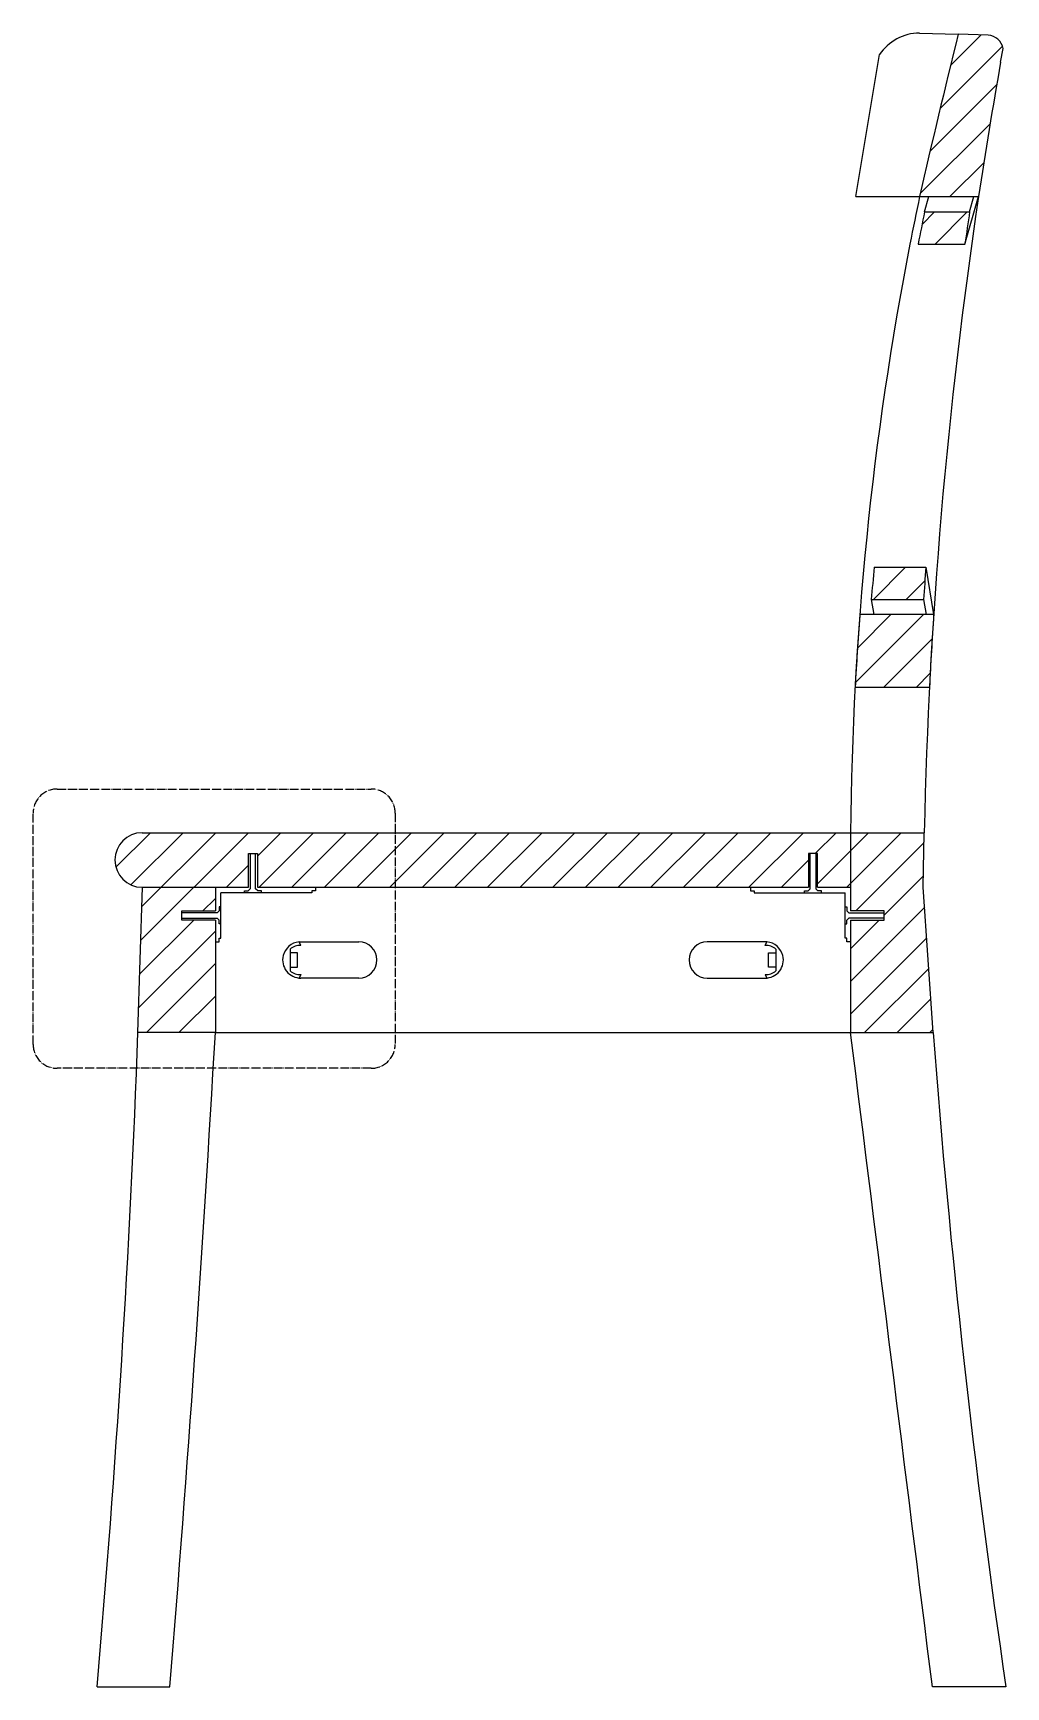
# Model space of a CAD drawing. Header units: millimetres. Extents: x 23410 to 35283, y 8513 to 12646.
# Drawn here: x 34748 to 35283, y 10312 to 11222 of the extents above; entities that cross this region are included whole.
import ezdxf

# ---------------------------------------------------------------- set-up
doc = ezdxf.new("R2010")
doc.units = ezdxf.units.MM
doc.linetypes.add('ACAD_ISO04W100', pattern=[30, 24, -3, 0, -3])
for name, color, linetype in [('IF-DETL', 4, 'Continuous'), ('IF-FURN', 7, 'Continuous'), ('Layer1', 1, 'Continuous'), ('Layer2', 8, 'Continuous'), ('linee sezione', 3, 'ACAD_ISO04W100')]:
    doc.layers.add(name, color=color, linetype=linetype)

msp = doc.modelspace()

# ---------------------------------------------------------------- hatches: boundary and pattern name
at = {"layer": 'IF-DETL'}
h = msp.add_hatch(dxfattribs=at)
h.set_pattern_fill('ANSI31', color=256, scale=4)
h.paths.add_polyline_path([(35280.47, 11205.55), (35281.82, 11213.04, 0.370469), (35272.58, 11220.5), (35257.17, 11220.95, 0.005489), (35235.88, 11131.57), (35268.33, 11131.57, -0.006798)])
h.paths.add_polyline_path([(35243.62, 10901.57), (35202.99, 10901.57, 0.005673), (35200.39, 10861.57), (35241.3, 10861.57, -0.003633)])
h = msp.add_hatch(dxfattribs=at)
h.set_pattern_fill('ANSI31', color=256, scale=4)
h.paths.add_polyline_path([(35263.39, 11123.2), (35238.64, 11123.2, 0.002554), (35235.1, 11105.51), (35260.85, 11105.51, -0.00162)])
h.paths.add_polyline_path([(35238.06, 10909.94, -0.001608), (35239.33, 10927.63), (35210.85, 10927.63, 0.002513), (35209.33, 10909.94)])

# ---------------------------------------------------------------- linework, layer by layer
at = {"layer": 'IF-DETL', "linetype": 'Continuous'}
for p, q in [((34793.73, 10762.57), (34812.73, 10781.57)), ((34802.02, 10752.89), (34830.69, 10781.57)), ((34807.46, 10722.42), (34866.61, 10781.57)), ((34808.04, 10740.95), (34848.65, 10781.57)), ((34871.68, 10768.67), (34884.57, 10781.57)), ((34872.53, 10751.57), (34902.53, 10781.57)), ((34890.5, 10751.57), (34920.5, 10781.57)), ((34908.46, 10751.57), (34938.46, 10781.57)), ((34926.42, 10751.57), (34956.42, 10781.57)), ((34944.38, 10751.57), (34974.38, 10781.57)), ((34962.34, 10751.57), (34992.34, 10781.57)), ((34980.3, 10751.57), (35010.3, 10781.57)), ((34998.26, 10751.57), (35028.26, 10781.57)), ((35016.22, 10751.57), (35046.22, 10781.57)), ((35034.18, 10751.57), (35064.18, 10781.57)), ((35052.14, 10751.57), (35082.14, 10781.57)), ((35070.1, 10751.57), (35100.1, 10781.57)), ((35088.06, 10751.57), (35118.06, 10781.57)), ((35106.02, 10751.57), (35136.02, 10781.57)), ((35123.98, 10751.57), (35153.98, 10781.57)), ((35141.94, 10751.57), (35171.94, 10781.57)), ((35178.41, 10770.07), (35189.9, 10781.57)), ((35179.76, 10753.46), (35207.86, 10781.57)), ((35195.82, 10751.57), (35225.82, 10781.57)), ((35200.8, 10738.58), (35238.33, 10776.11)), ((35159.9, 10751.57), (35174.73, 10766.39)), ((34854.57, 10751.57), (34866.65, 10763.64)), ((35216.44, 10736.26), (35238.03, 10757.86)), ((34841.59, 10738.58), (34848.28, 10745.27)), ((35197.93, 10699.79), (35238.68, 10740.54)), ((34806.89, 10703.88), (34836.56, 10733.55)), ((35197.93, 10717.75), (35213.73, 10733.55)), ((34806.32, 10685.35), (34848.47, 10727.5)), ((35197.93, 10681.83), (35239.82, 10723.72)), ((34810.5, 10671.57), (34848.47, 10709.54)), ((35205.63, 10671.57), (35240.97, 10706.91)), ((34828.46, 10671.57), (34848.47, 10691.58)), ((35223.59, 10671.57), (35242.11, 10690.09)), ((35241.55, 10671.57), (35243.25, 10673.27))]:
    msp.add_line(p, q, dxfattribs=at)
at = {"layer": 'IF-FURN'}
for p, q in [((35273.66, 11220.47), (35257.17, 11220.95)), ((35280.47, 11205.55), (35281.82, 11213.04)), ((35235.88, 11131.57), (35268.33, 11131.57)), ((35238.64, 11123.2), (35263.39, 11123.2)), ((35235.1, 11105.51), (35260.85, 11105.51)), ((35210.85, 10927.63), (35239.33, 10927.63)), ((35209.33, 10909.94), (35238.06, 10909.94)), ((35243.62, 10901.57), (35202.99, 10901.57)), ((35241.3, 10861.57), (35200.39, 10861.57)), ((34808.19, 10781.57), (35238.42, 10781.57)), ((35197.92, 10781.57), (35197.93, 10751.57)), ((35237.93, 10751.57), (35238.42, 10781.57)), ((34866.65, 10769.32), (34866.65, 10770.07)), ((34866.65, 10770.07), (34871.68, 10770.07)), ((34866.65, 10751.57), (34866.65, 10769.32)), ((34871.68, 10770.07), (34871.68, 10751.57)), ((35179.76, 10770.07), (35174.73, 10770.07)), ((35174.73, 10770.07), (35174.73, 10751.57)), ((35179.76, 10769.32), (35179.76, 10770.07)), ((35179.76, 10751.57), (35179.76, 10769.32)), ((34805.89, 10671.57), (34808.37, 10751.57)), ((34808.37, 10751.57), (34866.65, 10751.57)), ((34848.47, 10751.57), (34848.47, 10738.58)), ((34871.68, 10751.57), (35174.73, 10751.57)), ((35179.76, 10751.57), (35197.93, 10751.57)), ((35197.93, 10751.57), (35197.93, 10738.58)), ((35243.37, 10671.57), (35237.93, 10751.57)), ((34829.96, 10733.55), (34829.96, 10738.58)), ((34829.96, 10738.58), (34848.47, 10738.58)), ((35216.44, 10738.58), (35197.93, 10738.58)), ((35216.44, 10733.55), (35216.44, 10738.58)), ((34830.72, 10733.55), (34829.96, 10733.55)), ((34848.47, 10733.55), (34830.72, 10733.55)), ((34848.47, 10733.55), (34848.47, 10671.57)), ((35197.93, 10733.55), (35215.68, 10733.55)), ((35197.93, 10733.55), (35197.93, 10671.57)), ((35215.68, 10733.55), (35216.44, 10733.55)), ((34894.53, 10721.52), (34927.33, 10721.57)), ((35151.87, 10721.52), (35119.07, 10721.57)), ((34927.33, 10701.57), (34895.48, 10701.57)), ((35119.07, 10701.57), (35150.93, 10701.57)), ((34848.47, 10671.57), (34805.89, 10671.57)), ((35197.93, 10671.57), (35243.37, 10671.57))]:
    msp.add_line(p, q, dxfattribs=at)
for centre, radius, start, end in [((39316.97, 10206.62), 4184.6, 165.97204, 167.23013), ((35272.86, 11211.39), 9.11, 10.39986, 84.96765), ((37995.29, 10722.2), 2757.51, 169.90476, 171.46264), ((36968.79, 10767.06), 1766.42, 168.36871, 168.954), ((37991.59, 10722.2), 2757.51, 171.63844, 172.00983), ((36969.96, 10767.06), 1766.42, 174.78472, 175.36073), ((37989.17, 10722.2), 2757.51, 175.72769, 176.09624), ((36964.29, 10767.06), 1766.42, 175.63303, 176.93324), ((37995.29, 10722.2), 2757.51, 176.27052, 177.10305), ((34808.19, 10766.57), 15, 90, 270), ((34895.48, 10711.57), 10, 95.42254, 166.0415), ((34927.33, 10711.57), 10, 270, 90), ((35119.07, 10711.57), 10, 90, 270), ((35150.93, 10711.57), 10, 13.9585, 84.57746), ((34895.48, 10711.57), 10, 166.07636, 270), ((35150.93, 10711.57), 10, 270, 13.92364)]:
    msp.add_arc(centre, radius, start, end, dxfattribs=at)
at = {"layer": 'Layer1'}
for p, q in [((35235.83, 11221.57), (35257.17, 11220.95)), ((35200.79, 11131.57), (35213.85, 11209.7)), ((35200.79, 11131.57), (35235.88, 11131.57)), ((35238.64, 11123.2), (35241.04, 11131.57)), ((35260.85, 11105.51), (35268.33, 11131.57)), ((35263.39, 11123.2), (35265.8, 11131.57)), ((35239.33, 10927.63), (35243.62, 10901.57)), ((35209.33, 10909.94), (35210.71, 10901.57)), ((35238.06, 10909.94), (35239.44, 10901.57)), ((34848.47, 10671.57), (35197.93, 10671.57)), ((34783.37, 10311.57), (34823.37, 10311.57)), ((35283.37, 10311.57), (35242.93, 10311.57))]:
    msp.add_line(p, q, dxfattribs=at)
for centre, radius, start, end in [((35236.06, 11194.84), 26.72, 90.49616, 146.22626), ((36964.29, 10767.06), 1766.42, 168.09141, 168.954), ((37995.29, 10722.2), 2757.51, 171.46264, 178.76644), ((36964.29, 10767.06), 1766.42, 168.954, 179.52956), ((27821.98, 10927.81), 6988.61, 354.941187, 357.898728), ((19967.45, 11524.1), 14905.42, 355.333909, 356.721099), ((-1257741.79, -151128.71), 1303024.35, 7.11703991, 7.13299279), ((40392.44, 11061.5), 5163.82, 184.33062, 188.35046)]:
    msp.add_arc(centre, radius, start, end, dxfattribs=at)
at = {"layer": 'Layer2'}
for p, q in [((34851.47, 10723.57), (34851.47, 10748.57)), ((34901.47, 10748.57), (34851.47, 10748.57)), ((34864.47, 10748.57), (34864.47, 10749.51)), ((34864.47, 10749.51), (34866.56, 10749.51)), ((34866.56, 10749.51), (34867.69, 10750.65)), ((34871.77, 10749.51), (34870.63, 10750.65)), ((34873.85, 10749.51), (34871.77, 10749.51)), ((34873.85, 10748.57), (34873.85, 10749.51)), ((34903.47, 10749.56), (34901.47, 10749.55)), ((34901.47, 10749.55), (34901.47, 10748.57)), ((34903.47, 10751.57), (34903.47, 10749.56)), ((35142.93, 10751.57), (35142.93, 10749.56)), ((35142.93, 10749.56), (35144.93, 10749.55)), ((35144.93, 10749.55), (35144.93, 10748.57)), ((35144.93, 10748.57), (35194.93, 10748.57)), ((35172.55, 10748.57), (35172.55, 10749.51)), ((35172.55, 10749.51), (35174.64, 10749.51)), ((35174.64, 10749.51), (35175.77, 10750.65)), ((35179.85, 10749.51), (35178.71, 10750.65)), ((35181.93, 10749.51), (35179.85, 10749.51)), ((35181.93, 10748.57), (35181.93, 10749.51)), ((35194.93, 10723.57), (35194.93, 10748.57)), ((34850.53, 10738.67), (34849.39, 10737.54)), ((34851.47, 10740.76), (34850.53, 10740.76)), ((34850.53, 10740.76), (34850.53, 10738.67)), ((35194.93, 10740.76), (35195.88, 10740.76)), ((35195.88, 10740.76), (35195.88, 10738.67)), ((35195.88, 10738.67), (35197.02, 10737.54)), ((34850.53, 10733.46), (34849.39, 10734.59)), ((34850.53, 10731.38), (34850.53, 10733.46)), ((34851.47, 10731.38), (34850.53, 10731.38)), ((35194.93, 10731.38), (35195.88, 10731.38)), ((35195.88, 10733.46), (35197.02, 10734.59)), ((35195.88, 10731.38), (35195.88, 10733.46)), ((34848.47, 10721.57), (34850.53, 10721.57)), ((34850.53, 10721.57), (34850.53, 10723.57)), ((34850.53, 10723.57), (34851.47, 10723.57)), ((34895.48, 10719.57), (34894.53, 10721.52)), ((35150.93, 10719.57), (35151.87, 10721.52)), ((35195.88, 10723.57), (35194.93, 10723.57)), ((35195.88, 10721.57), (35195.88, 10723.57)), ((35197.93, 10721.57), (35195.88, 10721.57)), ((34889.61, 10717.57), (34889.61, 10705.57)), ((34893.61, 10715.57), (34889.61, 10715.57)), ((34893.61, 10707.57), (34893.61, 10715.57)), ((35152.79, 10707.57), (35152.79, 10715.57)), ((35152.79, 10715.57), (35156.79, 10715.57)), ((35156.79, 10717.57), (35156.79, 10705.57)), ((34889.61, 10707.57), (34893.61, 10707.57)), ((34895.48, 10703.57), (34894.53, 10701.61)), ((35150.93, 10703.57), (35151.87, 10701.61)), ((35156.79, 10707.57), (35152.79, 10707.57))]:
    msp.add_line(p, q, dxfattribs=at)
for points in [[(34867.69, 10770.07), (34867.69, 10750.65)], [(34870.63, 10750.65), (34870.63, 10770.07)], [(35175.77, 10750.65), (35175.77, 10770.07)], [(35178.71, 10770.07), (35178.71, 10750.65)], [(34849.39, 10737.54), (34829.96, 10737.54)], [(34829.96, 10734.59), (34849.39, 10734.59)], [(35197.02, 10737.54), (35216.44, 10737.54)], [(35216.44, 10734.59), (35197.02, 10734.59)]]:
    msp.add_lwpolyline(points, dxfattribs=at)
for centre, start, end in [((34894.93, 10711.57), 86.08801, 131.56077), ((35151.47, 10711.57), 48.43923, 93.91199), ((34894.93, 10711.57), 228.43923, 273.91199), ((35151.47, 10711.57), 266.08801, 311.56077)]:
    msp.add_arc(centre, 8.02, start, end, dxfattribs=at)
at = {"layer": 'linee sezione', "ltscale": 0.2}
msp.add_lwpolyline([(34761.38, 10805.6), (34934.24, 10805.6, -0.414214), (34947.43, 10792.41), (34947.43, 10665.13, -0.414214), (34934.24, 10651.94), (34761.38, 10651.94, -0.414214), (34748.2, 10665.13), (34748.2, 10792.41, -0.414214)], format="xyb", close=True, dxfattribs=at)

doc.saveas('drawing.dxf')
